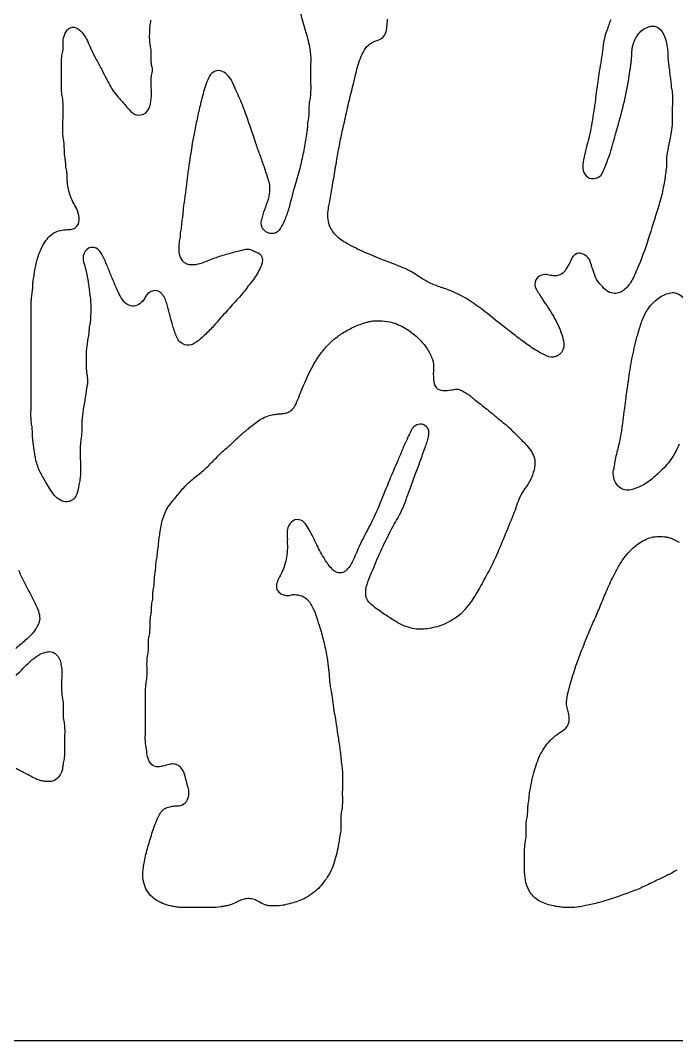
# Model space of a CAD drawing. Extents: x 0 to 950, y 0 to 950.
# Drawn here: x 314.8 to 541.5, y 0 to 352.3 of the extents above; entities that cross this region are included whole.
import ezdxf

# ---------------------------------------------------------------- set-up
doc = ezdxf.new("R2010")
doc.units = 0
doc.layers.add('OBRYS', color=7, linetype='CONTINUOUS')
doc.layers.add('VYREZY', color=1, linetype='CONTINUOUS')

msp = doc.modelspace()

# ---------------------------------------------------------------- linework, layer by layer
at = {"layer": 'OBRYS'}
msp.add_lwpolyline([(0, 0), (950, 0), (950, 950), (0, 950)], close=True, dxfattribs=at)
at = {"layer": 'VYREZY'}
for points in [[(411.6524, 354.5787, 0.02246174), (413.379, 348.1211, -0.01596511), (414.1782, 345.2805, -0.01896337), (414.7771, 342.3916, -0.04909052), (415.0623, 338.2271, 0.00743046), (415, 334.0335, 0.00712763), (415.0513, 330.4316, -0.02177007), (414.9973, 326.8329, -0.03523868), (414.7441, 324.8808, 0.03780944), (414.5009, 322.9283, 0.0185228), (414.4785, 320.9358, -0.04040662), (414.3693, 318.9514, -0.02970209), (414.179, 317.9883, 0.04030406), (414.0093, 317.0229, 0.01991533), (413.935, 315.637, -0.03283336), (413.8251, 314.2554, -0.01219004), (413.6596, 313.2878, 0.01612954), (413.5018, 312.3193, -0.01868872), (412.5568, 306.701, -0.01004428), (411.2901, 301.1436, -0.00740648), (410.4326, 297.907, -0.006565), (409.4849, 294.6955, 0.01598974), (408.3898, 290.709, -0.01377856), (407.3121, 286.7173, -0.01884394), (406.6097, 284.6591, -0.01219485), (405.7805, 282.6477, -0.05612492), (404.1396, 279.831, -0.25485484), (401.5241, 278.6249, -0.08181465), (400.3798, 278.8932, -0.06391709), (399.3552, 279.4815, -0.09670397), (398.4606, 280.4829, -0.10301952), (398.0253, 281.7497, -0.10442829), (398.1697, 283.4977, 0.00485733), (398.6664, 285.2201, -0.02580923), (399.8574, 288.7818, 0.05202676), (400.8563, 292.3861, 0.11824533), (400.5354, 297.0284, 0.00512727), (399.0545, 301.5785, 0.008119), (397.5992, 305.6773, -0.00891264), (396.1505, 309.7784, 0.00257607), (394.1189, 315.7702, 0.00449543), (392.0029, 321.7326, 0.01806618), (390.8835, 324.4858, 0.0020099), (389.6537, 327.1937, -0.0105957), (388.3062, 330.3013, 0.08429967), (386.5429, 333.1381, 0.10640773), (384.4749, 334.66, 0.1996759), (382.0508, 334.7285, 0.18498346), (380.0907, 332.9681, 0.02818124), (378.9502, 330.3926, 0.02599268), (378.054, 327.5808, 0.00207804), (377.316, 324.7193, 0.00792474), (376.0942, 319.557, 0.00551646), (375.0115, 314.3635, 0.00422548), (374.5756, 312.0478, 0.00212513), (374.1692, 309.7267, 0.00850674), (373.9606, 308.3656, -0.008821), (373.7511, 307.0048, 0.00035215), (373.353, 304.6802, 0.00989002), (373.0026, 302.3484, -0.00336672), (372.8691, 301.3741, -0.00191371), (372.7254, 300.4013, 0.01421046), (372.4857, 298.4472, -0.01361203), (372.2482, 296.4927, 0.0051163), (372.113, 295.5179, 0.00648384), (372.0004, 294.5402, -0.00139373), (371.8976, 293.5607, -0.01084648), (371.771, 292.5841, 0.00275506), (371.6287, 291.611, 0.00267447), (371.497, 290.6364, -0.01166062), (371.2285, 288.8863, 0.0236927), (371.0022, 287.1316, 0.01132377), (370.9331, 285.9452, -0.02676178), (370.8276, 284.7628, -0.01614989), (370.6568, 283.7961, 0.02566935), (370.5045, 282.827, 0.01799153), (370.4367, 281.8395, -0.02790677), (370.3495, 280.8545, -0.02060723), (370.1686, 279.8897, 0.0300687), (370.0061, 278.9226, 0.02273641), (369.9459, 277.9336, -0.03147218), (369.8684, 276.9467, -0.02952275), (369.673, 275.9841, 0.04567948), (369.5092, 275.018, 0.04044563), (369.5208, 272.2063, 0.13183559), (370.4478, 269.6443, 0.08331763), (371.3892, 268.6841, 0.09057061), (372.598, 268.1027, 0.07216903), (373.9771, 267.9314, 0.02382646), (375.3764, 268.0269, 0.07471638), (378.4088, 268.8496, -0.01673984), (381.3571, 270.0293, -0.01576522), (385.8555, 271.4981, -0.0102947), (390.4255, 272.7309, 0.00697681), (392.1249, 273.1772, -0.11164655), (393.8368, 273.2602, -0.07462452), (394.7681, 272.9486, 0.01575632), (395.666, 272.5255, -0.01072848), (396.918, 271.9508, -0.13629812), (397.9138, 271.0726, -0.10704343), (398.3204, 270.0051, -0.06641534), (398.3412, 268.8467, -0.08489975), (397.9002, 267.336, 0.00033699), (397.2017, 265.9002, -0.03781327), (395.9065, 263.6779, -0.01804054), (394.3684, 261.6092, 0.00358273), (392.8958, 259.7438, -0.00454553), (391.4196, 257.8812, -0.02363286), (389.4396, 255.6533, 0.02220534), (387.453, 253.4307, -0.02148386), (385.4698, 251.2054, 0.02148336), (383.4865, 248.9802, -0.02321811), (380.4207, 245.5641, -0.01203949), (377.1193, 242.37, -0.06326492), (374.4917, 240.5003, -0.21179523), (371.5282, 240.2787, -0.21050987), (368.809, 242.8515, -0.03044724), (367.458, 246.7046, -0.00475885), (366.5239, 250.1218, 0.00309931), (365.6011, 253.5422, 0.01365265), (365.0197, 255.4416, 0.07050208), (364.1373, 257.2, 0.05662272), (363.2414, 258.2236, 0.12250685), (362.0723, 258.8546, 0.1407882), (360.3569, 258.8054, 0.10816357), (358.8466, 257.9329, 0.09742891), (357.911, 256.6689, -0.07233688), (357.032, 255.3486, -0.09323435), (355.1514, 253.9098, -0.17799763), (352.9048, 253.6506, -0.17408043), (350.5081, 255.2283, -0.03681358), (348.8666, 257.7875, -0.03060208), (347.9474, 259.7628, 0.00946888), (347.111, 261.7786, -0.00814757), (345.5073, 265.6149, 0.00512507), (343.9267, 269.4611, 0.04008163), (342.5158, 272.1695, 0.19781049), (340.2099, 273.8151, 0.2067266), (338.0215, 273.4204, 0.17177866), (336.6499, 271.5949, 0.14731751), (336.6186, 268.903, -0.00995334), (337.344, 266.1872, -0.01531303), (337.8366, 263.8815, -0.00488913), (338.2358, 261.5569, -0.00579833), (338.3816, 260.584, -0.00882445), (338.4988, 259.6074, -0.00259287), (338.5939, 258.626, 0.0133925), (338.7102, 257.6472, 0.01119032), (338.8741, 256.6772, -0.0322224), (338.9968, 255.7029, -0.01758804), (339.074, 252.7035, -0.00771908), (338.9994, 249.7026, -0.0129877), (338.934, 248.7168, -0.01236008), (338.8187, 247.7356, -0.01436897), (338.6521, 246.7678, 0.02385391), (338.5041, 245.7978, 0.01645949), (338.434, 244.8108, -0.02713494), (338.343, 243.8264, -0.0158243), (338.1692, 242.8605, 0.02017544), (338.0038, 241.8935, -0.0012738), (337.8747, 240.9184, -0.00357178), (337.7362, 239.9445, 0.03595547), (337.4472, 236.1767, 0.00933081), (337.5002, 232.3891, 0.02113795), (337.5888, 231.2094, 0.00597686), (337.7412, 230.0352, -0.00032123), (337.9352, 228.6637, -0.05290852), (337.9821, 227.2871, -0.0430117), (337.7666, 225.9312, 0.0282139), (337.5107, 224.5793, 0.0109025), (337.4035, 223.5997, -0.01843999), (337.2817, 222.6222, -0.00603058), (336.8759, 220.2995, 0.0137429), (336.5062, 217.9715, 0.00340516), (336.3852, 216.9947, -0.0082519), (336.2548, 216.0192, 0.00647396), (336.0937, 214.8467, 0.02220816), (336.0003, 213.6679, 0.01080426), (335.9638, 210.8823, -0.03778223), (335.7777, 208.11, -0.00941756), (335.6196, 207.1386, 0.03049198), (335.5027, 206.163, 0.02187793), (335.4416, 201.9644, -0.00765865), (335.5, 197.7622, -0.00177603), (335.4901, 195.7715, -0.03484129), (335.335, 193.7915, -0.01178673), (335.1676, 192.8245, 0.00694526), (334.9908, 191.859, -0.03233541), (334.2507, 188.7243, -0.20326961), (332.342, 186.447, -0.02038938), (331.9851, 186.2827, -0.02870931), (331.614, 186.1543, -0.17004752), (329.1494, 186.3051, -0.09750003), (327.0197, 187.7382, -0.05884935), (325.3093, 189.9127, -0.00126908), (323.8616, 192.293, -0.01741178), (321.6398, 196.274, -0.0649432), (320.1119, 200.5318, -0.01102789), (319.773, 202.268, -0.00978706), (319.5066, 204.017, -0.00458104), (319.3864, 204.994, 0.00906096), (319.2575, 205.9698, -0.00655482), (319.0966, 207.1421, -0.02086018), (319.0003, 208.3205, -0.00199063), (318.9363, 210.1039, 0.02763164), (318.7813, 211.879, 0.01027695), (318.6217, 212.85, -0.03111638), (318.5028, 213.8252, -0.02197019), (318.4423, 217.8238, 0.00720268), (318.5, 221.8259, 0.00118549), (318.4616, 238.0281, -0.00355655), (318.5, 254.2299, -0.01363573), (318.5582, 255.8128, -0.01966609), (318.7216, 257.3877, -0.00814796), (318.8773, 258.3592, 0.0264348), (318.9973, 259.3345, 0.01751209), (319.0453, 260.7243, -0.03532277), (319.1426, 262.1089, -0.02106734), (319.321, 263.0737, 0.02373883), (319.4943, 264.0393, 0.00648757), (319.6093, 265.0171, -0.01864553), (319.7479, 265.9912, -0.02896933), (320.8142, 270.413, -0.04953657), (322.5527, 274.6004, -0.0466442), (323.9836, 276.7573, -0.06591733), (325.8513, 278.5332, -0.08824037), (327.9568, 279.5568, -0.04487102), (330.284, 279.9967, -0.01848917), (332.0851, 280.1052, 0.15784262), (333.7068, 280.672, 0.22901808), (335.0519, 283.3126, 0.09711473), (334.4966, 286.4944, 0.04228437), (333.2828, 289.0014, -0.04512339), (332.0838, 291.514, -0.03368269), (331.3572, 293.9695, -0.04040168), (331.0012, 296.5029, -0.01450861), (330.9538, 298.092, 0.03462589), (330.8427, 299.6748, 0.02283592), (330.6622, 300.6399, -0.0352059), (330.5058, 301.6078, -0.01171836), (330.4139, 302.9893, 0.02507224), (330.2854, 304.3665, 0.01064612), (330.1242, 305.3371, -0.03104489), (330.003, 306.3118, -0.01692457), (329.9477, 308.2987, 0.0366724), (329.8143, 310.2777, 0.01829638), (329.6411, 311.2452, -0.0369198), (329.5042, 312.2165, -0.02451793), (329.4426, 315.8147, 0.00797232), (329.5, 319.4169, -0.00284549), (329.5182, 322.6078, 0.03802953), (329.3126, 325.783, 0.01788884), (329.1401, 326.7507, -0.03662077), (329.0042, 327.7221, -0.02437915), (328.9394, 331.5203, 0.00788575), (329, 335.3226, 0.0024722), (328.9885, 337.7159, -0.03671183), (329.1404, 340.0979, -0.02910504), (329.331, 341.0614, 0.04396979), (329.4925, 342.028, 0.02468479), (329.5716, 344.8236, -0.10688656), (330.0937, 347.5102, -0.06068518), (330.8796, 348.8637, -0.15034235), (332.1017, 349.7454, -0.22948523), (334.4538, 349.4509, -0.08316191), (336.3692, 347.696, -0.0585859), (337.9079, 345.1644, -0.00696396), (339.1109, 342.4351, 0.03238446), (340.983, 338.7127, -0.01646898), (342.9756, 335.046, 0.00785176), (345.6454, 329.9247, 0.06286517), (348.9836, 325.2668, -0.00561575), (350.0506, 324.0892, -0.00955139), (351.0813, 322.8799, 0.04249842), (353.5031, 320.3907, 0.23845956), (356.5199, 319.6332, 0.23439731), (359.0934, 321.7255, 0.08888225), (359.9963, 325.2562, 0.03595208), (360.001, 329.2538, -0.04380524), (360.0684, 333.2457, -0.05394242), (360.2738, 334.1991, 0.08490808), (360.4188, 335.155, 0.07132511), (360.2308, 336.3114, -0.05733146), (360.0097, 337.4661, -0.02989486), (359.9714, 340.0568, 0.04580144), (359.851, 342.6388, 0.02717625), (359.6632, 343.6029, -0.04310381), (359.5064, 344.5704, -0.02182045), (359.4324, 346.9693, -0.00784494), (359.5008, 349.3702, -0.01720404), (359.5782, 350.3534, -0.00713855), (359.7034, 351.3321, -0.01398854), (359.8693, 352.3015, 0.0337882)], [(518.6339, 352.5394, -0.02061426), (517.9862, 350.474, 0.00973663), (516.9777, 347.4868, 0.0335371), (516.2326, 344.4298, 0.02360253), (515.9875, 342.4767, -0.0202863), (515.7553, 340.5215, -0.00446119), (515.0993, 336.6461, 0.01179706), (514.5003, 332.7625, -0.00621599), (514.2501, 331.0106, 0.00630939), (514.0002, 329.2585, -0.00917841), (513.7402, 327.5077, 0.01575482), (513.5034, 325.7542, 0.01386426), (513.4293, 324.768, -0.0249556), (513.3334, 323.7845, -0.01336071), (513.1636, 322.818, 0.0178284), (513.0026, 321.8502, -0.00165546), (512.8726, 320.8754, -0.00699406), (512.7259, 319.9032, 0.00040711), (512.0879, 316.0245, -0.01971593), (511.3013, 312.1764, -0.00707871), (510.2583, 308.1787, 0.01723832), (509.2972, 304.1626, 0.06065602), (509.0589, 301.1623, 0.19401178), (510.2187, 298.6006, 0.20603638), (512.8602, 297.6184, 0.20805837), (515.3803, 298.8691, 0.07507241), (516.0007, 299.881, -0.00718701), (516.4842, 300.9797, 0.02252477), (517.3726, 303.1795, -0.00563856), (518.1871, 305.4101, 0.02811064), (519.3701, 309.166, -0.00855903), (520.407, 312.9707, 0.00874181), (522.886, 322.0801, 0.01983347), (524.8394, 331.3104, 0.00732172), (525.0509, 332.6707, -0.0056712), (525.2579, 334.0319, 0.00845555), (525.5143, 335.7829, -0.00508953), (525.7589, 337.5357, 0.01729226), (525.9165, 338.909, 0.00960124), (526, 340.2895, -0.00575634), (526.073, 341.6717, -0.03617663), (526.2611, 343.0395, -0.09842943), (528.061, 347.2365, -0.15804461), (531.571, 349.9377, -0.03199773), (532.6848, 350.2561, -0.10359953), (533.821, 350.2652, -0.21547446), (536.5381, 348.3135, -0.0707016), (537.8939, 344.9411, -0.02151961), (538.0872, 343.9776, 0.00464193), (538.2481, 343.0073, -0.03949179), (538.435, 341.0382, 0.00877041), (538.501, 339.0556, 0.01996286), (538.5902, 338.0749, 0.0034969), (538.7254, 337.0988, 0.00269131), (538.8724, 336.1263, -0.01351238), (538.9982, 335.1513, -0.00585171), (539.0865, 334.1684, 0.01703767), (539.1968, 333.1882, 0.00906497), (539.3574, 332.219, -0.01997137), (539.4967, 331.2471, -0.0129629), (539.5723, 330.2611, 0.02329908), (539.6682, 329.2777, 0.02097641), (539.8496, 328.3122, -0.03944353), (539.995, 327.3429, -0.02587572), (540.057, 323.945, 0.00836951), (540, 320.543, 0.0001252), (540.0007, 317.5559, -0.03877228), (539.7716, 314.5866, -0.01381457), (539.0245, 310.5305, 0.00984805), (538.2451, 306.4798, 0.046658), (538.0013, 303.3255, -0.04055802), (537.7957, 300.1652, -0.00468016), (537.6436, 299.1945, 0.00863779), (537.4993, 298.2228, -0.01245245), (537.0439, 295.3106, -0.01014062), (536.4574, 292.4216, -0.01649098), (535.8156, 289.9446, -0.0024476), (535.08, 287.4923, -0.003351), (531.7173, 276.7369, -0.02301014), (527.7966, 266.1845, -0.0099042), (526.8183, 264.0029, -0.02450388), (525.6934, 261.8958, -0.10562954), (522.8184, 258.8087, -0.22213126), (518.969, 258.1348, -0.12709946), (516.7619, 259.3888, -0.02244186), (514.9645, 261.2937, -0.09286692), (513.1991, 264.3323, -0.00783575), (512.0561, 267.7196, 0.00291056), (511.6281, 269.0307, 0.09075961), (510.9748, 270.2196, 0.13608653), (508.8969, 271.6931, 0.22377517), (506.5162, 271.4688, 0.16190265), (505.1357, 269.8805, -0.02331726), (504.1899, 267.8773, -0.0288176), (502.9438, 265.8235, -0.14148228), (501.156, 264.3578, -0.0970514), (499.8329, 264.0729, -0.02991851), (498.4574, 264.1296, -0.05272201), (497.4945, 264.3311, 0.07476432), (496.5292, 264.4893, 0.09709526), (494.4091, 264.1027, 0.18459187), (492.8929, 262.7209, 0.26213687), (493.0509, 259.291, 0.00696771), (495.1861, 255.9798, -0.01036886), (498.919, 250.1033, -0.05693906), (501.812, 243.8189, -0.04199924), (502.5099, 240.8877, -0.16461011), (502.0069, 238.068, -0.09812524), (501.0018, 236.8708, -0.10040301), (499.6141, 236.1543, -0.18229013), (496.5826, 236.41, -0.01791822), (493.7015, 237.9122, -0.03036818), (489.3883, 240.7206, -0.00360506), (485.2682, 243.8209, -0.00743467), (479.6671, 248.2326, 0.00959345), (474.0475, 252.6197, 0.02194826), (468.639, 256.318, 0.05304475), (462.7663, 259.1541, 0.00151241), (458.6522, 260.6135, -0.04476573), (454.6953, 262.4153, -0.02363089), (451.344, 264.5354, 0.05208915), (447.8926, 266.4534, 0.00642533), (444.0497, 268.0343, 0.0051962), (440.1711, 269.5255, -0.01132313), (436.861, 270.8449, -0.00103029), (433.5837, 272.246, -0.01421151), (430.5124, 273.6712, -0.01050452), (427.5146, 275.2468, -0.06384841), (423.9923, 277.8282, -0.11320455), (421.6213, 281.4049, -0.07833487), (421.0262, 284.288, -0.04904047), (421.1767, 287.2502, -0.00964062), (421.3409, 288.2179, 0.00613217), (421.5119, 289.1846, -0.0097191), (422.0102, 291.8888, 0.01015411), (422.5062, 294.5934, -0.00034984), (423.0126, 297.6964, 0.00037168), (423.5188, 300.7994, -0.00778208), (423.7602, 302.1526, 0.00823215), (424.0004, 303.506, -0.00727804), (424.9853, 309.1177, -0.00944326), (426.1572, 314.693, 0.00193894), (427.6297, 321.2111, -0.00659239), (429.1627, 327.7147, 0.00267048), (430.6587, 333.8456, -0.03420369), (432.5337, 339.8562, -0.05640754), (433.9188, 342.4945, -0.1104942), (436.051, 344.4991, -0.0735401), (438.0826, 345.3285, 0.13416503), (439.9526, 346.3686, 0.13786162), (441.1057, 348.371, 0.04233252), (441.4959, 350.7305, 0.01813394), (441.5812, 352.7112, -0.05233183)], [(542.3532, 205.9824, -0.07572964), (538.6473, 199.4933, -0.03519039), (536.6256, 197.2812, 0.00156198), (534.4546, 195.2047, -0.04630491), (531.2066, 192.6117, -0.05795641), (527.5016, 190.7511, 0.00282697), (526.5727, 190.4064, -0.04721507), (525.6212, 190.1466, -0.08835313), (523.6678, 190.1545, -0.11682451), (521.8993, 190.9292, -0.1437017), (520.0477, 193.4168, -0.11128259), (519.6303, 196.5419, -0.05637305), (519.7872, 197.3098, 0.03942578), (519.9706, 198.0744, 0.01171858), (520.1013, 199.0509, -0.02450455), (520.2568, 200.0228, -0.01020141), (521.4129, 205.0042, 0.02078107), (522.4627, 210.0056, 0.01161799), (522.6022, 210.9806, -0.01025531), (522.7391, 211.956, 0.00651205), (522.8832, 212.9301, 0.00796513), (522.999, 213.9078, 0.00203414), (523.0954, 214.8896, -0.0140023), (523.2153, 215.8684, -0.00071886), (523.3636, 216.841, 0.00591823), (523.5017, 217.8149, -0.00913677), (523.7618, 219.5673, 0.01596622), (523.9978, 221.3225, 0.00813239), (524.0822, 222.3072, -0.01977527), (524.1894, 223.289, -0.00745975), (524.3491, 224.2587, 0.01225203), (524.4995, 225.2298, -0.00621819), (524.7494, 226.9834, 0.00612592), (524.9997, 228.7369, -0.01848716), (526.2708, 236.3017, -0.0154893), (528.053, 243.7643, -0.01894228), (529.4183, 248.1274, -0.05218496), (531.3788, 252.2336, -0.0540647), (533.0811, 254.4374, -0.04189498), (535.1772, 256.2806, -0.04766041), (537.0356, 257.4004, -0.05739884), (539.0824, 258.1069, -0.02107012), (540.022, 258.2736, -0.08265265), (540.9638, 258.244, -0.20052838), (543.6042, 256.4676, -0.09300228)], [(541.5617, 58.8708, -0.03210227), (538.0668, 56.9677, 0.0071153), (534.4742, 55.2381, -0.00697234), (530.1806, 53.1695, -0.02150216), (525.7799, 51.3501, -0.00310539), (520.0135, 49.2921, -0.02251407), (514.1552, 47.5337, -0.00285901), (511.8636, 46.9709, -0.01785335), (509.552, 46.5037, 0.01232515), (508.5876, 46.3198, -0.01704598), (507.6217, 46.1451, -0.03380748), (505.04, 45.9453, -0.01567342), (502.4464, 46.0015, -0.02963506), (500.6881, 46.1997, -0.00048522), (498.9418, 46.504, -0.07474822), (494.4267, 48.0137, -0.12683471), (490.9348, 51.1025, -0.09271204), (489.4599, 54.5021, -0.05081504), (489, 58.2245, -0.00341334), (488.9418, 62.2262, -0.01118021), (489.0004, 66.2271, -0.00979974), (489.0564, 67.2149, -0.01573881), (489.1627, 68.1983, -0.02387194), (489.3453, 69.1638, 0.04086896), (489.4946, 70.1327, 0.03152078), (489.5192, 73.1257, -0.04809849), (489.6425, 76.1083, -0.02784743), (489.831, 77.0723, 0.04149585), (489.9929, 78.0393, 0.02154646), (490.0561, 79.6271, -0.03608687), (490.1653, 81.2097, -0.01837384), (490.3389, 82.176, 0.02735947), (490.495, 83.1445, 0.02035457), (490.5588, 84.1329, -0.03154145), (490.6445, 85.1185, -0.01529676), (490.8206, 86.0841, 0.01182145), (491.0035, 87.0486, -0.01722125), (491.7391, 90.7125, -0.01404355), (492.7025, 94.3239, -0.06070191), (495.3139, 100.3318, -0.09391801), (499.5823, 105.2127, -0.02805148), (502.0583, 106.939, 0.14015562), (504.0171, 109.0864, 0.10070493), (504.4151, 110.5805, 0.05103872), (504.3485, 112.1487, 0.04470853), (503.8926, 114.0633, -0.06318377), (503.5091, 115.9857, -0.07850295), (503.8117, 119.4982, -0.00860585), (504.7286, 122.9471, -0.01317639), (506.7354, 129.3567, -0.01268965), (509.0709, 135.6542, 0.00005415), (510.8362, 140.0687, -0.01336791), (512.7178, 144.4332, 0.01377929), (514.8314, 149.347, -0.00832614), (516.8918, 154.2848, -0.00072261), (518.0884, 157.0123, -0.01222733), (519.3548, 159.7071, -0.00751104), (521.186, 163.2351, -0.03670131), (523.3161, 166.5791, -0.02507741), (525.3393, 169.027, -0.05174506), (527.7033, 171.128, -0.02342323), (529.858, 172.5284, -0.05233707), (532.189, 173.5832, -0.06890026), (534.7142, 174.0499, -0.03310511), (537.3005, 173.9955, -0.03919512), (538.4581, 173.8021, -0.02587859), (539.5827, 173.4596, -0.05678709), (542.4009, 172.0603, -0.02948711)], [(314.0777, 162.4835, 0.0050661), (316.7836, 156.9294, 0.00660142), (318.7046, 153.2093, -0.01998621), (320.5241, 149.4418, -0.04855827), (321.3149, 146.9975, -0.12845843), (321.2159, 144.5022, -0.04800493), (320.6852, 143.2153, -0.02105693), (319.9799, 142.0091, -0.0563467), (318.3469, 140.0055, -0.00722088), (316.4615, 138.2137, -0.02108091), (314.7969, 136.8021, 0.0224144), (313.1363, 135.3862, -0.00313315)], [(313.3453, 126.0953, 0.00139343), (315.7129, 128.5387, -0.01754017), (318.1567, 130.903, -0.03800708), (320.6831, 132.8549, -0.08729533), (323.5781, 134.1052, -0.02701001), (324.5144, 134.2751, -0.09034827), (325.4506, 134.2238, -0.12409893), (327.1604, 133.3297, -0.10686035), (328.3049, 131.7571, -0.05608022), (328.5988, 130.8208, 0.00109593), (328.7895, 129.8519, -0.05919639), (329.0689, 126.2882, 0.01042719), (329, 122.6899, 0.0051642), (329.0239, 120.7016, 0.02955395), (329.1854, 118.723, 0.01836112), (329.3588, 117.7554, -0.03695781), (329.4957, 116.784, -0.02841793), (329.5238, 113.7923, 0.04663479), (329.6604, 110.8118, 0.02443438), (329.8438, 109.8466, -0.04125057), (329.9944, 108.8779, -0.02648303), (330.0584, 105.4794, 0.00847808), (330, 102.0766, 0.00088966), (330.0037, 99.6845, -0.03646065), (329.838, 97.3045, -0.01507122), (329.6694, 96.3377, 0.01622203), (329.5032, 95.3705, 0.00206295), (329.319, 94.0016, -0.06653602), (328.9638, 92.6794, -0.07429549), (327.8475, 90.8324, -0.14194225), (326.1139, 89.6544, -0.08269223), (324.745, 89.4478, -0.01195462), (323.343, 89.5026, -0.03402515), (322.1766, 89.6563, -0.04091912), (321.0473, 89.9821, -0.03714902), (318.8827, 90.9929, 0.01191947), (316.7666, 92.1144, -0.01157221), (313.255, 93.9723, -0.00667421)]]:
    msp.add_lwpolyline(points, format="xyb", dxfattribs=at)
msp.add_lwpolyline([(384.1218, 46.1451, -0.04788286), (380.5452, 45.9339, 0.00917872), (376.9472, 46, 0.00790448), (373.345, 45.943, -0.02426079), (369.7467, 46.0038, -0.02962531), (368.1871, 46.1993, -0.00757608), (366.6438, 46.5105, -0.09346458), (361.3543, 48.7504, -0.15701973), (357.8889, 53.1035, -0.02575081), (357.4695, 54.4157, -0.02056859), (357.1731, 55.7618, -0.04999555), (357.0392, 57.5265, -0.03080478), (357.1914, 59.2952, -0.00699503), (357.3492, 60.2646, 0.00299283), (357.5147, 61.2327, -0.01570708), (358.0093, 63.7389, -0.01279316), (358.6458, 66.2133, -0.00630988), (360.2282, 71.5157, -0.02668594), (362.1541, 76.6953, -0.03037638), (363.051, 78.4606, -0.10603715), (364.3618, 79.8902, -0.08538549), (365.9473, 80.6503, -0.04070364), (367.6916, 80.9954, -0.03165975), (369.2836, 81.0762, 0.12047402), (370.7953, 81.4256, 0.15747544), (372.4225, 83.0332, 0.11699719), (372.9924, 85.3016, 0.0767943), (372.6919, 87.4323, -0.01016796), (372.1049, 89.5286, -0.00040801), (371.5077, 91.849, 0.09948453), (370.4872, 93.9649, 0.10118691), (369.3383, 94.9753, 0.09541551), (367.8873, 95.4715, 0.10580199), (366.141, 95.3462, -0.01225637), (364.4104, 94.8897, -0.01449107), (362.8566, 94.5675, -0.12258647), (361.3196, 94.6729, -0.18572115), (359.425, 96.2042, -0.08405227), (358.5278, 98.6162, -0.04747735), (358.4355, 99.6003, 0.03802195), (358.3616, 100.5875, 0.02445509), (358.1669, 101.5504, -0.04276547), (358.0079, 102.5174, -0.02844302), (357.942, 105.7149, 0.00906186), (358, 108.9173, 0.00320281), (357.9616, 114.9185, -0.00961691), (358.0001, 120.9188, -0.01238907), (358.0599, 122.1044, -0.01637106), (358.1878, 123.2843, -0.01778733), (358.3602, 124.252, 0.0365473), (358.4958, 125.2235, 0.02944764), (358.5217, 129.0135, -0.04824256), (358.6893, 132.7889, -0.01736635), (358.8609, 133.7567, 0.03611401), (358.9959, 134.7284, 0.02521091), (359.0297, 136.9197, -0.04307974), (359.1414, 139.103, -0.0289435), (359.3318, 140.0666, 0.04408972), (359.4927, 141.0334, 0.02548217), (359.5542, 143.4195, -0.04158508), (359.6921, 145.7974, -0.01547735), (359.8603, 146.7657, 0.0321119), (359.996, 147.7376, 0.02183339), (360.039, 149.1286, -0.03702975), (360.1241, 150.5152, -0.03205256), (360.3186, 151.4776, 0.04412566), (360.4894, 152.4427, 0.02561518), (360.5464, 154.0316, -0.03844441), (360.644, 155.6159, -0.02725574), (360.8322, 156.5798, 0.04120804), (360.9931, 157.5467, 0.0211445), (361.0571, 159.134, -0.03560024), (361.1668, 160.7162, -0.02027842), (361.3435, 161.6821, 0.03321906), (361.4949, 162.6509, 0.0228209), (361.5461, 163.841, -0.0351622), (361.6266, 165.0279, -0.02790337), (361.8155, 165.9909, 0.0353334), (361.99, 166.9557, 0.01481227), (362.0832, 168.1381, -0.02428507), (362.1987, 169.3176, -0.00858155), (362.3584, 170.2871, 0.01954001), (362.4968, 171.2592, 0.0130138), (362.5722, 172.2453, -0.02426171), (362.6696, 173.2285, -0.01249285), (362.8379, 174.1954, 0.01682065), (362.9977, 175.1635, -0.0109892), (363.3848, 177.6907, -0.03043867), (363.9787, 180.1733, -0.03599542), (364.9002, 182.5661, -0.04367643), (366.188, 184.7798, -0.02020871), (367.515, 186.5089, -0.0030743), (368.9223, 188.1757, 0.00720713), (370.4447, 190.0095, -0.02594969), (372.0328, 191.7828, -0.03618117), (375.7755, 195.0404, 0.03405645), (379.5331, 198.2831, 0.00628718), (382.8994, 201.6984, -0.03005785), (386.418, 204.9443, 0.02475856), (388.4863, 206.8122, -0.00915979), (390.4975, 208.7457, -0.02064352), (392.0058, 210.032, 0.01082293), (393.54, 211.2892, -0.02387311), (397.1484, 214.0918, -0.09537345), (401.2451, 215.9335, -0.01447778), (402.2074, 216.1319, -0.0016801), (403.1759, 216.2992, -0.03698303), (404.3557, 216.4101, 0.0322139), (405.5373, 216.5098, 0.03577566), (406.8767, 216.8095, 0.08741819), (408.0874, 217.4185, 0.13506542), (409.9964, 219.8689, 0.00218831), (411.2181, 222.8499, -0.00986549), (414.1077, 229.6031, -0.04223706), (417.6718, 235.9976, -0.0209833), (418.8457, 237.5913, -0.00103449), (420.0896, 239.1332, -0.02679715), (421.4178, 240.6038, -0.02576866), (422.8931, 241.9271, -0.00585508), (424.4466, 243.1527, -0.02342068), (426.0676, 244.2841, -0.03406164), (430.073, 246.4435, -0.03569688), (434.3388, 248.0247, -0.02631688), (435.6789, 248.3399, -0.03127057), (437.0456, 248.499, -0.03530519), (440.6148, 248.4374, -0.06300356), (444.0845, 247.6846, -0.06501226), (448.8379, 245.2739, -0.05091421), (452.9245, 241.8253, -0.04405682), (455.4175, 238.7429, -0.07092759), (457.1326, 235.1959, -0.09726154), (457.516, 231.8728, 0.03739239), (457.5013, 228.4733, 0.02672134), (457.6975, 226.8978, 0.14461062), (458.3806, 225.5347, 0.20618807), (460.7801, 224.4851, 0.03097391), (463.6217, 224.6451, 0.04585264), (464.5832, 224.8498, -0.10041225), (465.5456, 224.9477, -0.09279241), (467.2429, 224.4525, -0.01927746), (468.8138, 223.5789, -0.03933447), (470.2566, 222.5386, 0.00849769), (471.6367, 221.4081, 0.00226207), (473.819, 219.6976, -0.00047259), (476.0073, 217.9949, -0.01408825), (478.4534, 215.9747, 0.01054948), (480.8856, 213.9368, 0.00395735), (482.1307, 212.9536, -0.02551193), (483.3308, 211.919, -0.00334925), (486.3495, 208.9965, -0.01299422), (489.2703, 205.9777, -0.02829231), (491.0419, 203.8151, -0.08443562), (492.2706, 201.3432, -0.12323548), (492.4373, 197.8443, -0.05058724), (491.38, 194.4109, -0.05916537), (489.6201, 191.3229, 0.03551604), (487.708, 188.308, 0.04470298), (486.4649, 185.4072, -0.01586793), (485.3872, 182.4293, -0.00337001), (482.4077, 175.0913, -0.00259609), (479.3407, 167.7893, -0.02391022), (476.5701, 162.0631, -0.00289559), (473.4933, 156.4874, -0.00946979), (472.0924, 154.0908, -0.00772571), (470.6099, 151.7438, -0.02331063), (469.5677, 150.3006, -0.00511888), (468.444, 148.9175, -0.01253956), (467.6652, 148.0252, -0.03328406), (466.8096, 147.2095, -0.04456355), (463.8759, 145.1766, -0.02842862), (460.6702, 143.5881, -0.04493661), (458.0577, 142.7414, -0.01484033), (455.3532, 142.2103, -0.04634343), (452.7991, 142.0271, -0.0477774), (450.2565, 142.3247, -0.04445198), (447.2458, 143.2587, -0.04408359), (444.4463, 144.7082, -0.00311052), (440.6113, 147.1778, -0.02138042), (436.905, 149.8297, -0.01570951), (435.7026, 150.8328, -0.08466215), (434.7373, 152.0383, -0.11132389), (434.0851, 154.2683, -0.07527832), (434.2908, 156.6142, -0.04441273), (435.4943, 160.1685, 0.00712107), (436.9648, 163.6366, -0.01417516), (440.0917, 170.7313, -0.01152967), (443.5796, 177.6569, -0.01286594), (445.1472, 180.4248, 0.03180312), (446.6065, 183.2452, 0.01531732), (448.0117, 186.7303, -0.00229963), (449.3262, 190.2523, 0.00818995), (450.2635, 192.8568, -0.00933212), (451.2067, 195.4591, 0.00717256), (452.9112, 200.0991, -0.00626675), (454.6073, 204.7423, 0.00935548), (455.2732, 206.6008, 0.04000373), (455.7514, 208.5101, 0.02938417), (455.8975, 209.8752, 0.12649387), (455.628, 211.1795, 0.19580791), (453.9547, 212.6731, 0.19469582), (451.7118, 212.5774, 0.17651789), (449.8072, 210.7059, -0.00213419), (448.5736, 208.1456, 0.01649871), (446.8755, 204.346, -0.00627068), (445.2548, 200.5106, 0.00590203), (441.8575, 192.4875, 0.00021355), (438.5583, 184.4228, -0.02884064), (434.7871, 176.5264, 0.02596583), (430.9693, 168.6492, -0.00693891), (429.7686, 165.911, -0.05758621), (428.2358, 163.3665, -0.03460638), (427.3263, 162.3429, -0.12423779), (426.1767, 161.6724, -0.28323656), (422.5703, 162.6753, -0.04991284), (419.9306, 166.1635, -0.02538242), (417.1801, 171.2306, 0.01196452), (414.5639, 176.3748, 0.04018687), (413.1325, 178.585, 0.1878765), (411.0265, 179.8597, 0.24229553), (408.4041, 179.0411, 0.15537073), (407.0326, 176.4358, 0.0611881), (406.9465, 174.8441, -0.01743439), (407, 173.24, 0.00088322), (407.0007, 170.0538, -0.0448379), (406.723, 166.8925, -0.03045331), (406.0728, 164.2142, -0.03600508), (405.0743, 161.6475, -0.01969953), (404.0535, 159.6979, 0.08672961), (403.3122, 157.6591, 0.0351491), (403.2121, 156.7138, 0.11176151), (403.3853, 155.8007, 0.13650912), (404.3556, 154.604, 0.07476527), (405.7663, 153.8895, 0.0546398), (406.5016, 153.7325, 0.02655383), (407.2561, 153.6961, 0.08455255), (408.0248, 153.831, -0.07399993), (408.7932, 153.9824, -0.07411448), (411.3538, 153.7227, -0.11487073), (413.6045, 152.5574, -0.08042365), (414.878, 151.057, -0.01938588), (415.8409, 149.3131, -0.04383713), (417.1531, 146.01, 0.00628117), (418.218, 142.6049, -0.02076354), (419.7088, 137.3032, -0.01889483), (420.7751, 131.8992, -0.01638869), (421.0191, 129.9458, 0.01361757), (421.2523, 127.9906, -0.00947601), (421.4022, 126.817, -0.01269058), (421.4998, 125.638, -0.00413409), (421.5581, 124.4505, 0.02706902), (421.6706, 123.2685, 0.01118192), (421.8379, 122.3014, -0.0084198), (422.0107, 121.3352, 0.00203131), (422.2675, 119.7841, -0.00968869), (422.5005, 118.2296, 0.00616822), (422.7506, 116.4776, -0.00616258), (423.0006, 114.7255, 0.01427939), (423.4953, 111.6207, -0.01394905), (423.992, 108.5162, -0.00752474), (424.1057, 107.538, 0.01528384), (424.2346, 106.562, 0.00419618), (424.634, 104.2379, -0.01224197), (424.9958, 101.9082, 0.0001161), (425.1232, 100.9327, 0.00486905), (425.2603, 99.9586, -0.01500886), (425.4014, 98.7839, -0.00277801), (425.5007, 97.6045, 0.0061884), (425.59, 96.6227, 0.00997102), (425.7111, 95.6444, 0.01171884), (425.8741, 94.6742, -0.03231673), (425.9969, 93.6999, -0.02256455), (426.0591, 89.7014, 0.00738421), (426, 85.6992, 0.00224256), (426.0134, 82.7083, -0.03735795), (425.8175, 79.732, -0.01907868), (425.643, 78.7649, 0.03748012), (425.5044, 77.794, 0.0292192), (425.4792, 74.8022, -0.04801689), (425.3421, 71.8222, -0.01718997), (425.1699, 70.8561, 0.02019231), (425.0037, 69.8892, 0.00265055), (424.8814, 68.913, -0.0150072), (424.735, 67.9404, -0.02904875), (423.1994, 61.5945, -0.07979492), (420.363, 55.7934, -0.01864812), (418.6797, 53.5852, -0.05121867), (416.7143, 51.6415, -0.02514345), (414.1524, 49.7844, -0.05524871), (411.34, 48.368, -0.03225851), (406.5997, 46.9447, -0.06844142), (401.7064, 46.5006, -0.01374105), (400.5264, 46.5876, -0.05538005), (399.3763, 46.8349, -0.06716862), (397.0515, 47.9767, 0.10321372), (394.6803, 48.9375, 0.07552827), (392.912, 48.9879, 0.05537535), (391.1816, 48.5775, 0.04240444), (389.195, 47.6705, -0.05592248), (387.19, 46.8197, -0.02592924), (385.8541, 46.4959, -0.00315518), (384.5, 46.2501, 0.05111243), (384.3111, 46.1967, -0.0557782)], format="xyb", close=True, dxfattribs=at)

doc.saveas('drawing.dxf')
